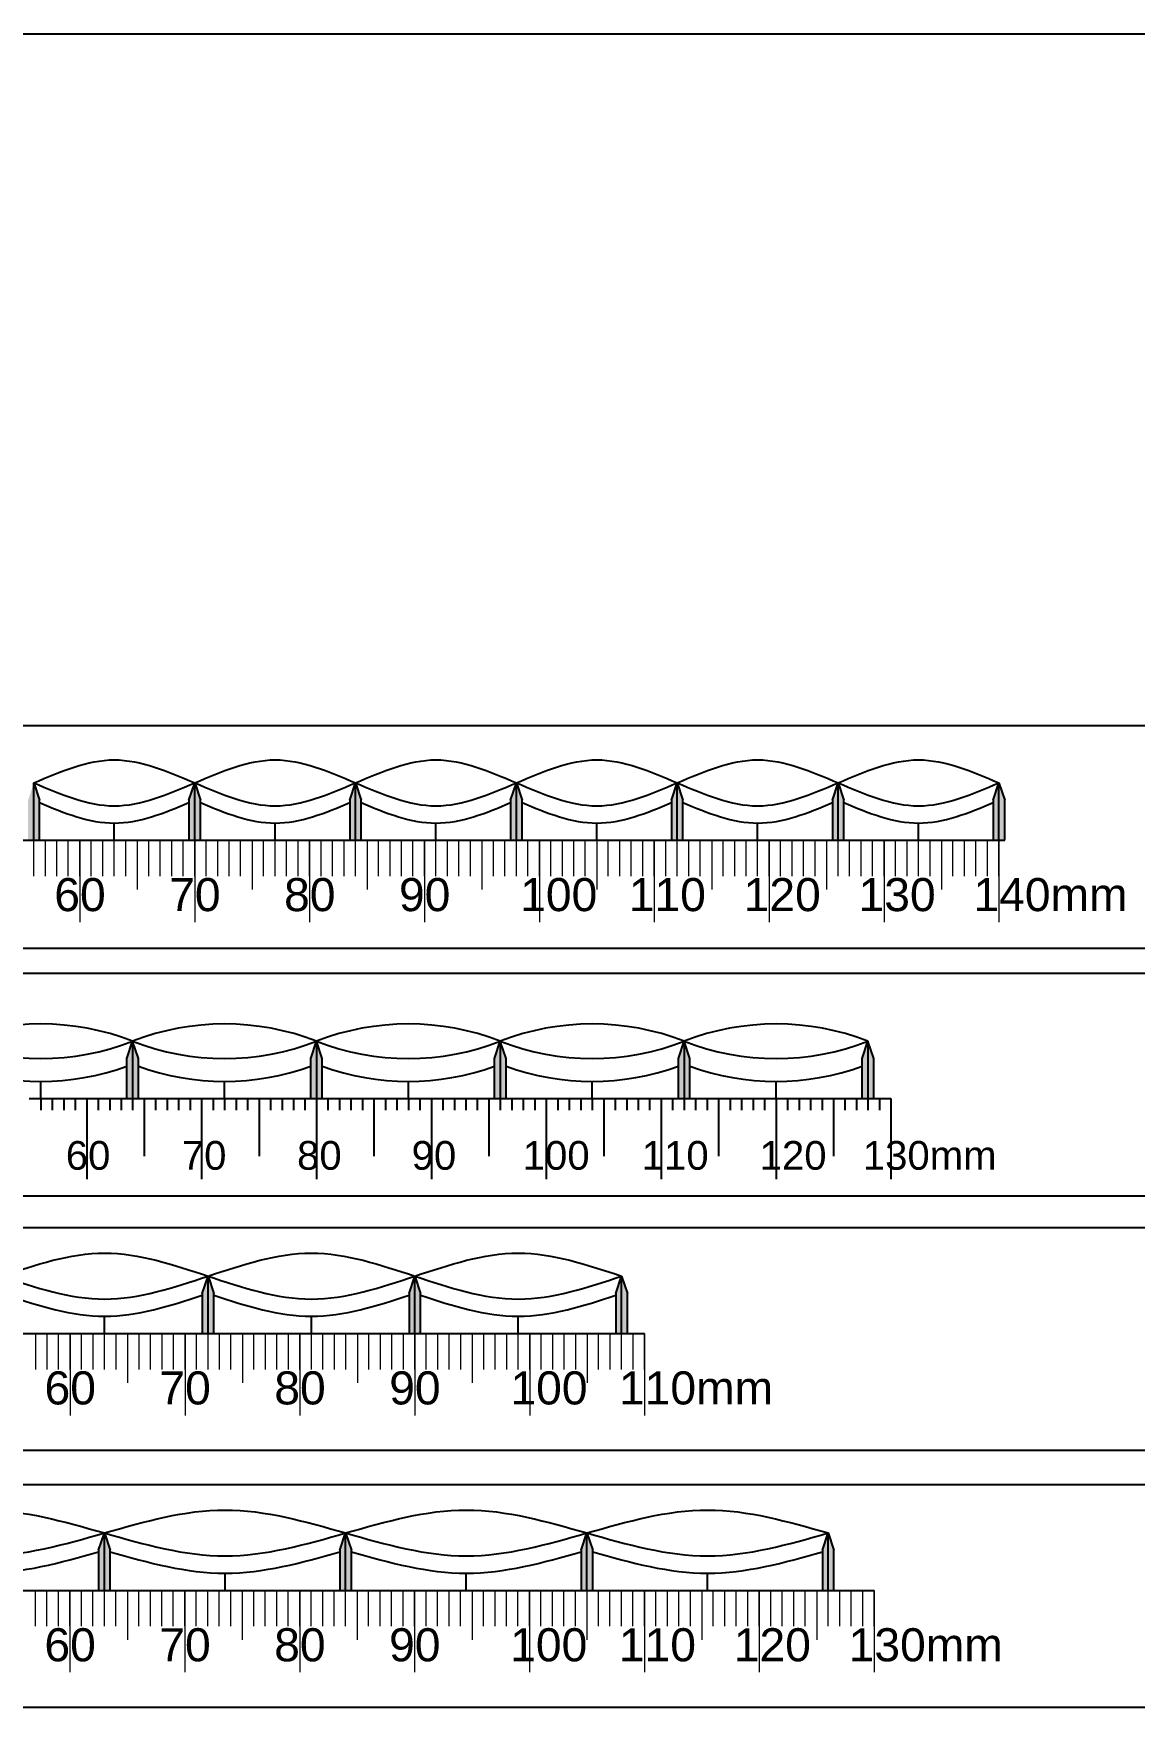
# Model space of a CAD drawing. Header units: millimetres. Extents: x 10828 to 12582, y 10200 to 11457.
# Drawn here: x 11526.4 to 11622.1, y 11309.3 to 11456.7 of the extents above; entities that cross this region are included whole.
import ezdxf

# ---------------------------------------------------------------- set-up
doc = ezdxf.new("R2010")
doc.units = ezdxf.units.MM
doc.linetypes.add('ACAD_ISO03W100', pattern=[30, 12, -18])
for name, color, linetype, lineweight in [('BTONG', 250, 'Continuous', 30), ('chigioixd', 1, 'ACAD_ISO03W100', 30), ('VATLIEU', 250, 'Continuous', 5)]:
    doc.layers.add(name, color=color, linetype=linetype, lineweight=lineweight)
doc.layers.add('GHICHU', color=7, linetype='Continuous')
doc.styles.get("Standard").update_dxf_attribs({"font": 'arial.ttf'})
doc.styles.add('VN-DIM', font='')
doc.styles.get('VN-DIM').set_extended_font_data('VNI-Helve')

# ---------------------------------------------------------------- blocks, each defined once
blk = doc.blocks.new('*U5')
h = blk.add_hatch(color=3)
h.dxf.hatch_style = 1
h.paths.add_polyline_path([(-15.75, 0.25), (-16.25, 1.75), (-16.25, -3.25), (-15.75, -3.25)])
h.paths.add_polyline_path([(-0.25, 1.75), (-0.75, 0.25), (-0.75, -3.25), (-0.25, -3.25)])
h.paths.add_polyline_path([(0.25, 0.25), (-0.25, 1.75), (-0.25, -3.25), (0.25, -3.25)])
h.paths.add_polyline_path([(15.75, 1.75), (15.25, 0.25), (15.25, -3.25), (15.75, -3.25)])
h.paths.add_polyline_path([(16.25, 0.25), (15.75, 1.75), (15.75, -3.25), (16.25, -3.25)])
for p, q in [((-0.75, 0.25), (-0.25, 1.75)), ((-0.25, 1.75), (-0.25, -3.25)), ((0.25, 0.25), (-0.25, 1.75)), ((15.25, 0.25), (15.75, 1.75)), ((15.75, 1.75), (15.75, -3.25)), ((16.25, 0.25), (15.75, 1.75)), ((-0.75, -3.25), (-0.75, 0.25)), ((0.25, -3.25), (0.25, 0.25)), ((15.25, -3.25), (15.25, 0.25)), ((16.25, -3.25), (16.25, 0.25))]:
    blk.add_line(p, q)
at = {"color": 1}
for p, q in [((-8.25, -3.25), (-8.25, -1.75)), ((7.75, -3.25), (7.75, -1.75))]:
    blk.add_line(p, q, dxfattribs=at)
at = {"color": 5}
for centre, start, end in [((-8.25, -18.83), 68.7607, 111.2393), ((7.75, 22.33), 248.7607, 291.2393), ((7.75, 22.33), 248.7607, 291.2393)]:
    blk.add_arc(centre, 22.08, start, end, dxfattribs=at)
at = {"color": 6}
for centre, start, end in [((7.75, -18.83), 68.7607, 111.2393), ((-8.25, 22.33), 248.7607, 291.2393), ((-8.25, 22.33), 248.7607, 291.2393)]:
    blk.add_arc(centre, 22.08, start, end, dxfattribs=at)
at = {"color": 1}
for centre in [(-8.25, 20.33), (7.75, 20.33)]:
    blk.add_arc(centre, 22.08, 250.1461, 289.8539, dxfattribs=at)
blk = doc.blocks.new('*U6')
at = {"color": 0, "linetype": 'ByBlock', "lineweight": -2, "transparency": 16777216}
for p in [(0, 0), (32, 0), (64, 0), (96, 0)]:
    blk.add_blockref('*U5', p, dxfattribs=at)

msp = doc.modelspace()

# ---------------------------------------------------------------- hatches: boundary and pattern name
h = msp.add_hatch(color=3)
h.dxf.hatch_style = 1
h.paths.add_polyline_path([(11470.85, 11389.99), (11470.35, 11391.49), (11470.35, 11386.49), (11470.85, 11386.49)])
h.paths.add_polyline_path([(11484.35, 11391.49), (11483.85, 11389.99), (11483.85, 11386.49), (11484.35, 11386.49)])
h.paths.add_polyline_path([(11484.85, 11389.99), (11484.35, 11391.49), (11484.35, 11386.49), (11484.85, 11386.49)])
h.paths.add_polyline_path([(11498.35, 11391.49), (11497.85, 11389.99), (11497.85, 11386.49), (11498.35, 11386.49)])
h.paths.add_polyline_path([(11498.85, 11389.99), (11498.35, 11391.49), (11498.35, 11386.49), (11498.85, 11386.49)])
h.paths.add_polyline_path([(11512.35, 11391.49), (11511.85, 11389.99), (11511.85, 11386.49), (11512.35, 11386.49)])
h.paths.add_polyline_path([(11512.85, 11389.99), (11512.35, 11391.49), (11512.35, 11386.49), (11512.85, 11386.49)])
h.paths.add_polyline_path([(11526.35, 11391.49), (11525.85, 11389.99), (11525.85, 11386.49), (11526.35, 11386.49)])
h.paths.add_polyline_path([(11526.85, 11389.99), (11526.35, 11391.49), (11526.35, 11386.49), (11526.85, 11386.49)])
h.paths.add_polyline_path([(11540.35, 11391.49), (11539.85, 11389.99), (11539.85, 11386.49), (11540.35, 11386.49)])
h.paths.add_polyline_path([(11540.85, 11389.99), (11540.35, 11391.49), (11540.35, 11386.49), (11540.85, 11386.49)])
h.paths.add_polyline_path([(11554.85, 11389.99), (11554.35, 11391.49), (11554.35, 11386.49), (11554.85, 11386.49)])
h.paths.add_polyline_path([(11554.35, 11391.49), (11553.85, 11389.99), (11553.85, 11386.49), (11554.35, 11386.49)])
h.paths.add_polyline_path([(11568.35, 11391.49), (11567.85, 11389.99), (11567.85, 11386.49), (11568.35, 11386.49)])
h.paths.add_polyline_path([(11568.85, 11389.99), (11568.35, 11391.49), (11568.35, 11386.49), (11568.85, 11386.49)])
h.paths.add_polyline_path([(11582.35, 11391.49), (11581.85, 11389.99), (11581.85, 11386.49), (11582.35, 11386.49)])
h.paths.add_polyline_path([(11582.85, 11389.99), (11582.35, 11391.49), (11582.35, 11386.49), (11582.85, 11386.49)])
h.paths.add_polyline_path([(11596.85, 11389.99), (11596.35, 11391.49), (11596.35, 11386.49), (11596.85, 11386.49)])
h.paths.add_polyline_path([(11596.35, 11391.49), (11595.85, 11389.99), (11595.85, 11386.49), (11596.35, 11386.49)])
h.paths.add_polyline_path([(11610.35, 11391.49), (11609.85, 11389.99), (11609.85, 11386.49), (11610.35, 11386.49)])
h.paths.add_polyline_path([(11610.85, 11389.99), (11610.35, 11391.49), (11610.35, 11386.49), (11610.85, 11386.49)])
h = msp.add_hatch(color=3)
h.dxf.hatch_style = 1
h.paths.add_polyline_path([(11542.01, 11347.05), (11541.51, 11348.55), (11541.51, 11343.55), (11542.01, 11343.55)])
h.paths.add_polyline_path([(11541.51, 11348.55), (11541.01, 11347.05), (11541.01, 11343.55), (11541.51, 11343.55)])
h.paths.add_polyline_path([(11523.51, 11348.55), (11523.01, 11347.05), (11523.01, 11343.55), (11523.51, 11343.55)])
h.paths.add_polyline_path([(11524.01, 11347.05), (11523.51, 11348.55), (11523.51, 11343.55), (11524.01, 11343.55)])
h.paths.add_polyline_path([(11506.01, 11347.05), (11505.51, 11348.55), (11505.51, 11343.55), (11506.01, 11343.55)])
h = msp.add_hatch(color=3)
h.dxf.hatch_style = 1
h.paths.add_polyline_path([(11578.01, 11347.05), (11577.51, 11348.55), (11577.51, 11343.55), (11578.01, 11343.55)])
h.paths.add_polyline_path([(11577.51, 11348.55), (11577.01, 11347.05), (11577.01, 11343.55), (11577.51, 11343.55)])
h.paths.add_polyline_path([(11559.51, 11348.55), (11559.01, 11347.05), (11559.01, 11343.55), (11559.51, 11343.55)])
h.paths.add_polyline_path([(11560.01, 11347.05), (11559.51, 11348.55), (11559.51, 11343.55), (11560.01, 11343.55)])
h.paths.add_polyline_path([(11542.01, 11347.05), (11541.51, 11348.55), (11541.51, 11343.55), (11542.01, 11343.55)])
h = msp.add_hatch(color=3)
h.dxf.hatch_style = 1
h.paths.add_polyline_path([(11511.99, 11324.69), (11511.49, 11326.19), (11511.49, 11321.19), (11511.99, 11321.19)])
h.paths.add_polyline_path([(11532.49, 11326.19), (11531.99, 11324.69), (11531.99, 11321.19), (11532.49, 11321.19)])
h.paths.add_polyline_path([(11532.99, 11324.69), (11532.49, 11326.19), (11532.49, 11321.19), (11532.99, 11321.19)])
h.paths.add_polyline_path([(11553.49, 11326.19), (11552.99, 11324.69), (11552.99, 11321.19), (11553.49, 11321.19)])
h.paths.add_polyline_path([(11553.99, 11324.69), (11553.49, 11326.19), (11553.49, 11321.19), (11553.99, 11321.19)])
h = msp.add_hatch(color=3)
h.dxf.hatch_style = 1
h.paths.add_polyline_path([(11553.99, 11324.69), (11553.49, 11326.19), (11553.49, 11321.19), (11553.99, 11321.19)])
h.paths.add_polyline_path([(11574.49, 11326.19), (11573.99, 11324.69), (11573.99, 11321.19), (11574.49, 11321.19)])
h.paths.add_polyline_path([(11574.99, 11324.69), (11574.49, 11326.19), (11574.49, 11321.19), (11574.99, 11321.19)])
h.paths.add_polyline_path([(11595.49, 11326.19), (11594.99, 11324.69), (11594.99, 11321.19), (11595.49, 11321.19)])
h.paths.add_polyline_path([(11595.99, 11324.69), (11595.49, 11326.19), (11595.49, 11321.19), (11595.99, 11321.19)])

# ---------------------------------------------------------------- linework, layer by layer
for p, q in [((11526.35, 11386.49), (11526.35, 11391.49)), ((11526.35, 11391.49), (11526.85, 11389.99)), ((11539.85, 11389.99), (11540.35, 11391.49)), ((11540.35, 11386.49), (11540.35, 11391.49)), ((11540.35, 11391.49), (11540.85, 11389.99)), ((11553.85, 11389.99), (11554.35, 11391.49)), ((11554.35, 11386.49), (11554.35, 11391.49)), ((11554.35, 11391.49), (11554.85, 11389.99)), ((11567.85, 11389.99), (11568.35, 11391.49)), ((11568.35, 11386.49), (11568.35, 11391.49)), ((11568.35, 11391.49), (11568.85, 11389.99)), ((11581.85, 11389.99), (11582.35, 11391.49)), ((11582.35, 11386.49), (11582.35, 11391.49)), ((11582.35, 11391.49), (11582.85, 11389.99)), ((11595.85, 11389.99), (11596.35, 11391.49)), ((11596.35, 11386.49), (11596.35, 11391.49)), ((11596.35, 11391.49), (11596.85, 11389.99)), ((11609.85, 11389.99), (11610.35, 11391.49)), ((11610.35, 11386.49), (11610.35, 11391.49)), ((11610.35, 11391.49), (11610.85, 11389.99)), ((11526.85, 11386.49), (11526.85, 11389.99)), ((11539.85, 11389.99), (11539.85, 11386.49)), ((11540.85, 11386.49), (11540.85, 11389.99)), ((11553.85, 11389.99), (11553.85, 11386.49)), ((11554.85, 11386.49), (11554.85, 11389.99)), ((11567.85, 11389.99), (11567.85, 11386.49)), ((11568.85, 11386.49), (11568.85, 11389.99)), ((11581.85, 11389.99), (11581.85, 11386.49)), ((11582.85, 11386.49), (11582.85, 11389.99)), ((11595.85, 11389.99), (11595.85, 11386.49)), ((11596.85, 11386.49), (11596.85, 11389.99)), ((11609.85, 11389.99), (11609.85, 11386.49)), ((11610.85, 11386.49), (11610.85, 11389.99)), ((11525.95, 11364), (11526.95, 11364)), ((11526.95, 11364), (11526.95, 11363)), ((11526.95, 11364), (11527.95, 11364)), ((11527.95, 11364), (11527.95, 11363)), ((11527.95, 11364), (11528.95, 11364)), ((11528.95, 11364), (11528.95, 11363)), ((11528.95, 11364), (11529.95, 11364)), ((11529.95, 11364), (11529.95, 11363)), ((11529.95, 11364), (11530.95, 11364)), ((11530.95, 11364), (11530.95, 11357)), ((11530.95, 11364), (11530.95, 11357)), ((11530.95, 11364), (11531.95, 11364)), ((11531.95, 11364), (11531.95, 11363)), ((11531.95, 11364), (11532.95, 11364)), ((11532.95, 11364), (11532.95, 11363)), ((11532.95, 11364), (11533.95, 11364)), ((11533.95, 11364), (11533.95, 11363)), ((11533.95, 11364), (11534.95, 11364)), ((11534.95, 11364), (11534.95, 11363)), ((11534.95, 11364), (11535.95, 11364)), ((11535.95, 11364), (11535.95, 11359)), ((11535.95, 11364), (11536.95, 11364)), ((11536.95, 11364), (11536.95, 11363)), ((11536.95, 11364), (11537.95, 11364)), ((11537.95, 11364), (11537.95, 11363)), ((11537.95, 11364), (11538.95, 11364)), ((11538.95, 11364), (11538.95, 11363)), ((11538.95, 11364), (11539.95, 11364)), ((11539.95, 11364), (11539.95, 11363)), ((11539.95, 11364), (11540.95, 11364)), ((11540.95, 11364), (11540.95, 11357)), ((11540.95, 11364), (11540.95, 11357)), ((11540.95, 11364), (11541.95, 11364)), ((11541.95, 11364), (11541.95, 11363)), ((11541.95, 11364), (11542.95, 11364)), ((11542.95, 11364), (11542.95, 11363)), ((11542.95, 11364), (11543.95, 11364)), ((11543.95, 11364), (11543.95, 11363)), ((11543.95, 11364), (11544.95, 11364)), ((11544.95, 11364), (11544.95, 11363)), ((11544.95, 11364), (11545.95, 11364)), ((11545.95, 11364), (11545.95, 11359)), ((11545.95, 11364), (11546.95, 11364)), ((11546.95, 11364), (11546.95, 11363)), ((11546.95, 11364), (11547.95, 11364)), ((11547.95, 11364), (11547.95, 11363)), ((11547.95, 11364), (11548.95, 11364)), ((11548.95, 11364), (11548.95, 11363)), ((11548.95, 11364), (11549.95, 11364)), ((11549.95, 11364), (11549.95, 11363)), ((11549.95, 11364), (11550.95, 11364)), ((11550.95, 11364), (11550.95, 11357)), ((11550.95, 11364), (11550.95, 11357)), ((11550.95, 11364), (11551.95, 11364)), ((11551.95, 11364), (11551.95, 11363)), ((11551.95, 11364), (11552.95, 11364)), ((11552.95, 11364), (11552.95, 11363)), ((11552.95, 11364), (11553.95, 11364)), ((11553.95, 11364), (11553.95, 11363)), ((11553.95, 11364), (11554.95, 11364)), ((11554.95, 11364), (11554.95, 11363)), ((11554.95, 11364), (11555.95, 11364)), ((11555.95, 11364), (11555.95, 11359)), ((11555.95, 11364), (11556.95, 11364)), ((11556.95, 11364), (11556.95, 11363)), ((11556.95, 11364), (11557.95, 11364)), ((11557.95, 11364), (11557.95, 11363)), ((11557.95, 11364), (11558.95, 11364)), ((11558.95, 11364), (11558.95, 11363)), ((11558.95, 11364), (11559.95, 11364)), ((11559.95, 11364), (11559.95, 11363)), ((11559.95, 11364), (11560.95, 11364)), ((11560.95, 11364), (11560.95, 11357)), ((11560.95, 11364), (11560.95, 11357)), ((11560.95, 11364), (11561.95, 11364)), ((11561.95, 11364), (11561.95, 11363)), ((11561.95, 11364), (11562.95, 11364)), ((11562.95, 11364), (11562.95, 11363)), ((11562.95, 11364), (11563.95, 11364)), ((11563.95, 11364), (11563.95, 11363)), ((11563.95, 11364), (11564.95, 11364)), ((11564.95, 11364), (11564.95, 11363)), ((11564.95, 11364), (11565.95, 11364)), ((11565.95, 11364), (11565.95, 11359)), ((11565.95, 11364), (11566.95, 11364)), ((11566.95, 11364), (11566.95, 11363)), ((11566.95, 11364), (11567.95, 11364)), ((11567.95, 11364), (11567.95, 11363)), ((11567.95, 11364), (11568.95, 11364)), ((11568.95, 11364), (11568.95, 11363)), ((11568.95, 11364), (11569.95, 11364)), ((11569.95, 11364), (11569.95, 11363)), ((11569.95, 11364), (11570.95, 11364)), ((11570.95, 11364), (11570.95, 11357)), ((11570.95, 11364), (11570.95, 11357)), ((11570.95, 11364), (11571.95, 11364)), ((11571.95, 11364), (11571.95, 11363)), ((11571.95, 11364), (11572.95, 11364)), ((11572.95, 11364), (11572.95, 11363)), ((11572.95, 11364), (11573.95, 11364)), ((11573.95, 11364), (11573.95, 11363)), ((11573.95, 11364), (11574.95, 11364)), ((11574.95, 11364), (11574.95, 11363)), ((11574.95, 11364), (11575.95, 11364)), ((11575.95, 11364), (11575.95, 11359)), ((11575.95, 11364), (11576.95, 11364)), ((11576.95, 11364), (11576.95, 11363)), ((11576.95, 11364), (11577.95, 11364)), ((11577.95, 11364), (11577.95, 11363)), ((11577.95, 11364), (11578.95, 11364)), ((11578.95, 11364), (11578.95, 11363)), ((11578.95, 11364), (11579.95, 11364)), ((11579.95, 11364), (11579.95, 11363)), ((11579.95, 11364), (11580.95, 11364)), ((11580.95, 11364), (11580.95, 11357)), ((11580.95, 11364), (11580.95, 11357)), ((11580.95, 11364), (11581.95, 11364)), ((11581.95, 11364), (11581.95, 11363)), ((11581.95, 11364), (11582.95, 11364)), ((11582.95, 11364), (11582.95, 11363)), ((11582.95, 11364), (11583.95, 11364)), ((11583.95, 11364), (11583.95, 11363)), ((11583.95, 11364), (11584.95, 11364)), ((11584.95, 11364), (11584.95, 11363)), ((11584.95, 11364), (11585.95, 11364)), ((11585.95, 11364), (11585.95, 11359)), ((11585.95, 11364), (11586.95, 11364)), ((11586.95, 11364), (11586.95, 11363)), ((11586.95, 11364), (11587.95, 11364)), ((11587.95, 11364), (11587.95, 11363)), ((11587.95, 11364), (11588.95, 11364)), ((11588.95, 11364), (11588.95, 11363)), ((11588.95, 11364), (11589.95, 11364)), ((11589.95, 11364), (11589.95, 11363)), ((11589.95, 11364), (11590.95, 11364)), ((11590.95, 11364), (11590.95, 11357)), ((11590.95, 11364), (11590.95, 11357)), ((11590.95, 11364), (11591.95, 11364)), ((11591.95, 11364), (11591.95, 11363)), ((11591.95, 11364), (11592.95, 11364)), ((11592.95, 11364), (11592.95, 11363)), ((11592.95, 11364), (11593.95, 11364)), ((11593.95, 11364), (11593.95, 11363)), ((11593.95, 11364), (11594.95, 11364)), ((11594.95, 11364), (11594.95, 11363)), ((11594.95, 11364), (11595.95, 11364)), ((11595.95, 11364), (11595.95, 11359)), ((11595.95, 11364), (11596.95, 11364)), ((11596.95, 11364), (11596.95, 11363)), ((11596.95, 11364), (11597.95, 11364)), ((11597.95, 11364), (11597.95, 11363)), ((11597.95, 11364), (11598.95, 11364)), ((11598.95, 11364), (11598.95, 11363)), ((11598.95, 11364), (11599.95, 11364)), ((11599.95, 11364), (11599.95, 11363)), ((11599.95, 11364), (11600.95, 11364)), ((11600.95, 11364), (11600.95, 11357)), ((11600.95, 11364), (11600.95, 11357)), ((11541.01, 11347.05), (11541.51, 11348.55)), ((11541.51, 11343.55), (11541.51, 11348.55)), ((11541.51, 11348.55), (11542.01, 11347.05)), ((11559.01, 11347.05), (11559.51, 11348.55)), ((11559.51, 11343.55), (11559.51, 11348.55)), ((11559.51, 11348.55), (11560.01, 11347.05)), ((11577.01, 11347.05), (11577.51, 11348.55)), ((11577.51, 11343.55), (11577.51, 11348.55)), ((11577.51, 11348.55), (11578.01, 11347.05)), ((11541.01, 11347.05), (11541.01, 11343.55)), ((11542.01, 11343.55), (11542.01, 11347.05)), ((11559.01, 11347.05), (11559.01, 11343.55)), ((11560.01, 11343.55), (11560.01, 11347.05)), ((11577.01, 11347.05), (11577.01, 11343.55)), ((11578.01, 11343.55), (11578.01, 11347.05)), ((11531.99, 11324.69), (11532.49, 11326.19)), ((11532.49, 11321.19), (11532.49, 11326.19)), ((11532.49, 11326.19), (11532.99, 11324.69)), ((11552.99, 11324.69), (11553.49, 11326.19)), ((11553.49, 11321.19), (11553.49, 11326.19)), ((11553.49, 11326.19), (11553.99, 11324.69)), ((11573.99, 11324.69), (11574.49, 11326.19)), ((11574.49, 11321.19), (11574.49, 11326.19)), ((11574.49, 11326.19), (11574.99, 11324.69)), ((11594.99, 11324.69), (11595.49, 11326.19)), ((11595.49, 11321.19), (11595.49, 11326.19)), ((11595.49, 11326.19), (11595.99, 11324.69)), ((11531.99, 11324.69), (11531.99, 11321.19)), ((11532.99, 11321.19), (11532.99, 11324.69)), ((11552.99, 11324.69), (11552.99, 11321.19)), ((11553.99, 11321.19), (11553.99, 11324.69)), ((11573.99, 11324.69), (11573.99, 11321.19)), ((11574.99, 11321.19), (11574.99, 11324.69)), ((11594.99, 11324.69), (11594.99, 11321.19)), ((11595.99, 11321.19), (11595.99, 11324.69))]:
    msp.add_line(p, q)
at = {"color": 1}
for p, q in [((11533.35, 11386.49), (11533.35, 11387.99)), ((11547.35, 11386.49), (11547.35, 11387.99)), ((11561.35, 11386.49), (11561.35, 11387.99)), ((11575.35, 11386.49), (11575.35, 11387.99)), ((11589.35, 11386.49), (11589.35, 11387.99)), ((11603.35, 11386.49), (11603.35, 11387.99)), ((11532.51, 11343.55), (11532.51, 11345.05)), ((11550.51, 11343.55), (11550.51, 11345.05)), ((11568.51, 11343.55), (11568.51, 11345.05)), ((11542.99, 11321.19), (11542.99, 11322.69)), ((11563.99, 11321.19), (11563.99, 11322.69)), ((11584.99, 11321.19), (11584.99, 11322.69))]:
    msp.add_line(p, q, dxfattribs=at)
at = {"color": 0}
for p, q in [((11470.35, 11386.49), (11610.85, 11386.49)), ((11469.51, 11343.55), (11579.51, 11343.55)), ((11469.49, 11321.19), (11599.49, 11321.19))]:
    msp.add_line(p, q, dxfattribs=at)
for points in [[(11299.99, 11456.69), (11719.99, 11456.69), (11719.99, 11159.69), (11299.99, 11159.69)], [(11410.38, 11396.48), (11629.98, 11396.48), (11629.98, 11377.07), (11410.38, 11377.07)], [(11410.38, 11374.91), (11629.98, 11374.91), (11629.98, 11355.5), (11410.38, 11355.5)], [(11410.38, 11352.79), (11629.98, 11352.79), (11629.98, 11333.38), (11410.38, 11333.38)], [(11410.38, 11330.41), (11629.98, 11330.41), (11629.98, 11311), (11410.38, 11311)]]:
    msp.add_lwpolyline(points, close=True)
at = {"color": 5}
for points in [[(11526.35, 11391.49), (11533.35, 11393.49), (11540.35, 11391.49)], [(11554.35, 11391.49), (11561.35, 11393.49), (11568.35, 11391.49)], [(11582.35, 11391.49), (11589.35, 11393.49), (11596.35, 11391.49)], [(11540.35, 11391.49), (11547.35, 11389.49), (11554.35, 11391.49)], [(11568.35, 11391.49), (11575.35, 11389.49), (11582.35, 11391.49)], [(11596.35, 11391.49), (11603.35, 11389.49), (11610.35, 11391.49)], [(11541.51, 11348.55), (11550.51, 11350.55), (11559.51, 11348.55)], [(11523.51, 11348.55), (11532.51, 11346.55), (11541.51, 11348.55)], [(11559.51, 11348.55), (11568.51, 11346.55), (11577.51, 11348.55)], [(11511.49, 11326.19), (11521.99, 11328.19), (11532.49, 11326.19)], [(11553.49, 11326.19), (11563.99, 11328.19), (11574.49, 11326.19)], [(11532.49, 11326.19), (11542.99, 11324.19), (11553.49, 11326.19)], [(11574.49, 11326.19), (11584.99, 11324.19), (11595.49, 11326.19)]]:
    msp.add_spline(points, degree=3, dxfattribs=at)
at = {"color": 6}
for points in [[(11540.35, 11391.49), (11547.35, 11393.49), (11554.35, 11391.49)], [(11568.35, 11391.49), (11575.35, 11393.49), (11582.35, 11391.49)], [(11596.35, 11391.49), (11603.35, 11393.49), (11610.35, 11391.49)], [(11526.35, 11391.49), (11533.35, 11389.49), (11540.35, 11391.49)], [(11554.35, 11391.49), (11561.35, 11389.49), (11568.35, 11391.49)], [(11582.35, 11391.49), (11589.35, 11389.49), (11596.35, 11391.49)], [(11523.51, 11348.55), (11532.51, 11350.55), (11541.51, 11348.55)], [(11559.51, 11348.55), (11568.51, 11350.55), (11577.51, 11348.55)], [(11541.51, 11348.55), (11550.51, 11346.55), (11559.51, 11348.55)], [(11532.49, 11326.19), (11542.99, 11328.19), (11553.49, 11326.19)], [(11574.49, 11326.19), (11584.99, 11328.19), (11595.49, 11326.19)], [(11511.49, 11326.19), (11521.99, 11324.19), (11532.49, 11326.19)], [(11553.49, 11326.19), (11563.99, 11324.19), (11574.49, 11326.19)]]:
    msp.add_spline(points, degree=3, dxfattribs=at)
at = {"color": 1}
for points in [[(11526.85, 11389.77), (11529.02, 11388.85), (11533.35, 11387.13), (11537.69, 11388.85), (11539.85, 11389.77)], [(11540.85, 11389.77), (11543.02, 11388.85), (11547.35, 11387.13), (11551.69, 11388.85), (11553.85, 11389.77)], [(11554.85, 11389.77), (11557.02, 11388.85), (11561.35, 11387.13), (11565.69, 11388.85), (11567.85, 11389.77)], [(11568.85, 11389.77), (11571.02, 11388.85), (11575.35, 11387.13), (11579.69, 11388.85), (11581.85, 11389.77)], [(11582.85, 11389.77), (11585.02, 11388.85), (11589.35, 11387.13), (11593.69, 11388.85), (11595.85, 11389.77)], [(11596.85, 11389.77), (11599.02, 11388.85), (11603.35, 11387.13), (11607.69, 11388.85), (11609.85, 11389.77)], [(11524.01, 11346.89), (11526.84, 11345.95), (11532.51, 11344.16), (11538.17, 11345.95), (11541.01, 11346.89)], [(11542.01, 11346.89), (11544.84, 11345.95), (11550.51, 11344.16), (11556.17, 11345.95), (11559.01, 11346.89)], [(11560.01, 11346.89), (11562.84, 11345.95), (11568.51, 11344.16), (11574.17, 11345.95), (11577.01, 11346.89)], [(11511.99, 11324.55), (11515.32, 11323.6), (11521.99, 11321.78), (11528.66, 11323.6), (11531.99, 11324.55)], [(11532.99, 11324.55), (11536.32, 11323.6), (11542.99, 11321.78), (11549.66, 11323.6), (11552.99, 11324.55)], [(11553.99, 11324.55), (11557.32, 11323.6), (11563.99, 11321.78), (11570.66, 11323.6), (11573.99, 11324.55)], [(11574.99, 11324.55), (11578.32, 11323.6), (11584.99, 11321.78), (11591.66, 11323.6), (11594.99, 11324.55)]]:
    msp.add_open_spline(points, degree=3, dxfattribs=at)
at = {"layer": 'BTONG', "color": 0, "linetype": 'ByBlock', "lineweight": 13, "ltscale": 0.13}
for p, q in [((11526.35, 11383.37), (11526.35, 11386.49)), ((11527.35, 11383.37), (11527.35, 11386.49)), ((11528.35, 11383.37), (11528.35, 11386.49)), ((11529.35, 11383.37), (11529.35, 11386.49)), ((11530.35, 11383.37), (11530.35, 11386.49)), ((11531.35, 11383.37), (11531.35, 11386.49)), ((11532.35, 11383.37), (11532.35, 11386.49)), ((11533.35, 11383.37), (11533.35, 11386.49)), ((11534.35, 11383.37), (11534.35, 11386.49)), ((11535.35, 11386.49), (11535.35, 11382.2)), ((11536.35, 11383.37), (11536.35, 11386.49)), ((11537.35, 11383.37), (11537.35, 11386.49)), ((11538.35, 11383.37), (11538.35, 11386.49)), ((11539.35, 11383.37), (11539.35, 11386.49)), ((11540.35, 11383.37), (11540.35, 11386.49)), ((11541.35, 11383.37), (11541.35, 11386.49)), ((11542.35, 11383.37), (11542.35, 11386.49)), ((11543.35, 11383.37), (11543.35, 11386.49)), ((11544.35, 11383.37), (11544.35, 11386.49)), ((11545.35, 11386.49), (11545.35, 11382.2)), ((11546.35, 11383.37), (11546.35, 11386.49)), ((11547.35, 11383.37), (11547.35, 11386.49)), ((11548.35, 11383.37), (11548.35, 11386.49)), ((11549.35, 11383.37), (11549.35, 11386.49)), ((11550.35, 11383.37), (11550.35, 11386.49)), ((11551.35, 11383.37), (11551.35, 11386.49)), ((11552.35, 11383.37), (11552.35, 11386.49)), ((11553.35, 11383.37), (11553.35, 11386.49)), ((11554.35, 11383.37), (11554.35, 11386.49)), ((11555.35, 11386.49), (11555.35, 11382.2)), ((11556.35, 11383.37), (11556.35, 11386.49)), ((11557.35, 11383.37), (11557.35, 11386.49)), ((11558.35, 11383.37), (11558.35, 11386.49)), ((11559.35, 11383.37), (11559.35, 11386.49)), ((11560.35, 11383.37), (11560.35, 11386.49)), ((11561.35, 11383.37), (11561.35, 11386.49)), ((11562.35, 11383.37), (11562.35, 11386.49)), ((11563.35, 11383.37), (11563.35, 11386.49)), ((11564.35, 11383.37), (11564.35, 11386.49)), ((11565.35, 11386.49), (11565.35, 11382.2)), ((11566.35, 11383.37), (11566.35, 11386.49)), ((11567.35, 11383.37), (11567.35, 11386.49)), ((11568.35, 11383.37), (11568.35, 11386.49)), ((11569.35, 11383.37), (11569.35, 11386.49)), ((11570.35, 11383.37), (11570.35, 11386.49)), ((11571.35, 11383.37), (11571.35, 11386.49)), ((11572.35, 11383.37), (11572.35, 11386.49)), ((11573.35, 11383.37), (11573.35, 11386.49)), ((11574.35, 11383.37), (11574.35, 11386.49)), ((11575.35, 11386.49), (11575.35, 11382.2)), ((11576.35, 11383.37), (11576.35, 11386.49)), ((11577.35, 11383.37), (11577.35, 11386.49)), ((11578.35, 11383.37), (11578.35, 11386.49)), ((11579.35, 11383.37), (11579.35, 11386.49)), ((11580.35, 11383.37), (11580.35, 11386.49)), ((11581.35, 11383.37), (11581.35, 11386.49)), ((11582.35, 11383.37), (11582.35, 11386.49)), ((11583.35, 11383.37), (11583.35, 11386.49)), ((11584.35, 11383.37), (11584.35, 11386.49)), ((11585.35, 11386.49), (11585.35, 11382.2)), ((11586.35, 11383.37), (11586.35, 11386.49)), ((11587.35, 11383.37), (11587.35, 11386.49)), ((11588.35, 11383.37), (11588.35, 11386.49)), ((11589.35, 11383.37), (11589.35, 11386.49)), ((11590.35, 11383.37), (11590.35, 11386.49)), ((11591.35, 11383.37), (11591.35, 11386.49)), ((11592.35, 11383.37), (11592.35, 11386.49)), ((11593.35, 11383.37), (11593.35, 11386.49)), ((11594.35, 11383.37), (11594.35, 11386.49)), ((11595.35, 11386.49), (11595.35, 11382.2)), ((11596.35, 11383.37), (11596.35, 11386.49)), ((11597.35, 11383.37), (11597.35, 11386.49)), ((11598.35, 11383.37), (11598.35, 11386.49)), ((11599.35, 11383.37), (11599.35, 11386.49)), ((11600.35, 11383.37), (11600.35, 11386.49)), ((11601.35, 11383.37), (11601.35, 11386.49)), ((11602.35, 11383.37), (11602.35, 11386.49)), ((11603.35, 11383.37), (11603.35, 11386.49)), ((11604.35, 11383.37), (11604.35, 11386.49)), ((11605.35, 11386.49), (11605.35, 11382.2)), ((11606.35, 11383.37), (11606.35, 11386.49)), ((11607.35, 11383.37), (11607.35, 11386.49)), ((11608.35, 11383.37), (11608.35, 11386.49)), ((11609.35, 11383.37), (11609.35, 11386.49)), ((11610.35, 11383.37), (11610.35, 11386.49)), ((11526.51, 11340.43), (11526.51, 11343.55)), ((11527.51, 11340.43), (11527.51, 11343.55)), ((11528.51, 11340.43), (11528.51, 11343.55)), ((11529.51, 11340.43), (11529.51, 11343.55)), ((11530.51, 11340.43), (11530.51, 11343.55)), ((11531.51, 11340.43), (11531.51, 11343.55)), ((11532.51, 11340.43), (11532.51, 11343.55)), ((11533.51, 11340.43), (11533.51, 11343.55)), ((11534.51, 11343.55), (11534.51, 11339.27)), ((11535.51, 11340.43), (11535.51, 11343.55)), ((11536.51, 11340.43), (11536.51, 11343.55)), ((11537.51, 11340.43), (11537.51, 11343.55)), ((11538.51, 11340.43), (11538.51, 11343.55)), ((11539.51, 11340.43), (11539.51, 11343.55)), ((11540.51, 11340.43), (11540.51, 11343.55)), ((11541.51, 11340.43), (11541.51, 11343.55)), ((11542.51, 11340.43), (11542.51, 11343.55)), ((11543.51, 11340.43), (11543.51, 11343.55)), ((11544.51, 11343.55), (11544.51, 11339.27)), ((11545.51, 11340.43), (11545.51, 11343.55)), ((11546.51, 11340.43), (11546.51, 11343.55)), ((11547.51, 11340.43), (11547.51, 11343.55)), ((11548.51, 11340.43), (11548.51, 11343.55)), ((11549.51, 11340.43), (11549.51, 11343.55)), ((11550.51, 11340.43), (11550.51, 11343.55)), ((11551.51, 11340.43), (11551.51, 11343.55)), ((11552.51, 11340.43), (11552.51, 11343.55)), ((11553.51, 11340.43), (11553.51, 11343.55)), ((11554.51, 11343.55), (11554.51, 11339.27)), ((11555.51, 11340.43), (11555.51, 11343.55)), ((11556.51, 11340.43), (11556.51, 11343.55)), ((11557.51, 11340.43), (11557.51, 11343.55)), ((11558.51, 11340.43), (11558.51, 11343.55)), ((11559.51, 11340.43), (11559.51, 11343.55)), ((11560.51, 11340.43), (11560.51, 11343.55)), ((11561.51, 11340.43), (11561.51, 11343.55)), ((11562.51, 11340.43), (11562.51, 11343.55)), ((11563.51, 11340.43), (11563.51, 11343.55)), ((11564.51, 11343.55), (11564.51, 11339.27)), ((11565.51, 11340.43), (11565.51, 11343.55)), ((11566.51, 11340.43), (11566.51, 11343.55)), ((11567.51, 11340.43), (11567.51, 11343.55)), ((11568.51, 11340.43), (11568.51, 11343.55)), ((11569.51, 11340.43), (11569.51, 11343.55)), ((11570.51, 11340.43), (11570.51, 11343.55)), ((11571.51, 11340.43), (11571.51, 11343.55)), ((11572.51, 11340.43), (11572.51, 11343.55)), ((11573.51, 11340.43), (11573.51, 11343.55)), ((11574.51, 11343.55), (11574.51, 11339.27)), ((11575.51, 11340.43), (11575.51, 11343.55)), ((11576.51, 11340.43), (11576.51, 11343.55)), ((11577.51, 11340.43), (11577.51, 11343.55)), ((11578.51, 11340.43), (11578.51, 11343.55)), ((11579.51, 11340.43), (11579.51, 11343.55)), ((11526.49, 11318.07), (11526.49, 11321.19)), ((11527.49, 11318.07), (11527.49, 11321.19)), ((11528.49, 11318.07), (11528.49, 11321.19)), ((11529.49, 11318.07), (11529.49, 11321.19)), ((11530.49, 11318.07), (11530.49, 11321.19)), ((11531.49, 11318.07), (11531.49, 11321.19)), ((11532.49, 11318.07), (11532.49, 11321.19)), ((11533.49, 11318.07), (11533.49, 11321.19)), ((11534.49, 11321.19), (11534.49, 11316.9)), ((11535.49, 11318.07), (11535.49, 11321.19)), ((11536.49, 11318.07), (11536.49, 11321.19)), ((11537.49, 11318.07), (11537.49, 11321.19)), ((11538.49, 11318.07), (11538.49, 11321.19)), ((11539.49, 11318.07), (11539.49, 11321.19)), ((11540.49, 11318.07), (11540.49, 11321.19)), ((11541.49, 11318.07), (11541.49, 11321.19)), ((11542.49, 11318.07), (11542.49, 11321.19)), ((11543.49, 11318.07), (11543.49, 11321.19)), ((11544.49, 11321.19), (11544.49, 11316.9)), ((11545.49, 11318.07), (11545.49, 11321.19)), ((11546.49, 11318.07), (11546.49, 11321.19)), ((11547.49, 11318.07), (11547.49, 11321.19)), ((11548.49, 11318.07), (11548.49, 11321.19)), ((11549.49, 11318.07), (11549.49, 11321.19)), ((11550.49, 11318.07), (11550.49, 11321.19)), ((11551.49, 11318.07), (11551.49, 11321.19)), ((11552.49, 11318.07), (11552.49, 11321.19)), ((11553.49, 11318.07), (11553.49, 11321.19)), ((11554.49, 11321.19), (11554.49, 11316.9)), ((11555.49, 11318.07), (11555.49, 11321.19)), ((11556.49, 11318.07), (11556.49, 11321.19)), ((11557.49, 11318.07), (11557.49, 11321.19)), ((11558.49, 11318.07), (11558.49, 11321.19)), ((11559.49, 11318.07), (11559.49, 11321.19)), ((11560.49, 11318.07), (11560.49, 11321.19)), ((11561.49, 11318.07), (11561.49, 11321.19)), ((11562.49, 11318.07), (11562.49, 11321.19)), ((11563.49, 11318.07), (11563.49, 11321.19)), ((11564.49, 11321.19), (11564.49, 11316.9)), ((11565.49, 11318.07), (11565.49, 11321.19)), ((11566.49, 11318.07), (11566.49, 11321.19)), ((11567.49, 11318.07), (11567.49, 11321.19)), ((11568.49, 11318.07), (11568.49, 11321.19)), ((11569.49, 11318.07), (11569.49, 11321.19)), ((11570.49, 11318.07), (11570.49, 11321.19)), ((11571.49, 11318.07), (11571.49, 11321.19)), ((11572.49, 11318.07), (11572.49, 11321.19)), ((11573.49, 11318.07), (11573.49, 11321.19)), ((11574.49, 11321.19), (11574.49, 11316.9)), ((11575.49, 11318.07), (11575.49, 11321.19)), ((11576.49, 11318.07), (11576.49, 11321.19)), ((11577.49, 11318.07), (11577.49, 11321.19)), ((11578.49, 11318.07), (11578.49, 11321.19)), ((11579.49, 11318.07), (11579.49, 11321.19)), ((11580.49, 11318.07), (11580.49, 11321.19)), ((11581.49, 11318.07), (11581.49, 11321.19)), ((11582.49, 11318.07), (11582.49, 11321.19)), ((11583.49, 11318.07), (11583.49, 11321.19)), ((11584.49, 11321.19), (11584.49, 11316.9)), ((11585.49, 11318.07), (11585.49, 11321.19)), ((11586.49, 11318.07), (11586.49, 11321.19)), ((11587.49, 11318.07), (11587.49, 11321.19)), ((11588.49, 11318.07), (11588.49, 11321.19)), ((11589.49, 11318.07), (11589.49, 11321.19)), ((11590.49, 11318.07), (11590.49, 11321.19)), ((11591.49, 11318.07), (11591.49, 11321.19)), ((11592.49, 11318.07), (11592.49, 11321.19)), ((11593.49, 11318.07), (11593.49, 11321.19)), ((11594.49, 11321.19), (11594.49, 11316.9)), ((11595.49, 11318.07), (11595.49, 11321.19)), ((11596.49, 11318.07), (11596.49, 11321.19)), ((11597.49, 11318.07), (11597.49, 11321.19)), ((11598.49, 11318.07), (11598.49, 11321.19)), ((11599.49, 11318.07), (11599.49, 11321.19))]:
    msp.add_line(p, q, dxfattribs=at)
at = {"layer": 'VATLIEU', "color": 4, "linetype": 'ByBlock', "lineweight": 13, "ltscale": 0.13}
for p, q in [((11530.35, 11386.49), (11530.35, 11379.37)), ((11540.35, 11386.49), (11540.35, 11379.37)), ((11550.35, 11386.49), (11550.35, 11379.37)), ((11560.35, 11386.49), (11560.35, 11379.37)), ((11570.35, 11386.49), (11570.35, 11379.37)), ((11580.35, 11386.49), (11580.35, 11379.37)), ((11590.35, 11386.49), (11590.35, 11379.37)), ((11600.35, 11386.49), (11600.35, 11379.37)), ((11610.35, 11386.49), (11610.35, 11379.37)), ((11529.51, 11343.55), (11529.51, 11336.43)), ((11539.51, 11343.55), (11539.51, 11336.43)), ((11549.51, 11343.55), (11549.51, 11336.43)), ((11559.51, 11343.55), (11559.51, 11336.43)), ((11569.51, 11343.55), (11569.51, 11336.43)), ((11579.51, 11343.55), (11579.51, 11336.43)), ((11529.49, 11321.19), (11529.49, 11314.07)), ((11539.49, 11321.19), (11539.49, 11314.07)), ((11549.49, 11321.19), (11549.49, 11314.07)), ((11559.49, 11321.19), (11559.49, 11314.07)), ((11569.49, 11321.19), (11569.49, 11314.07)), ((11579.49, 11321.19), (11579.49, 11314.07)), ((11589.49, 11321.19), (11589.49, 11314.07)), ((11599.49, 11321.19), (11599.49, 11314.07))]:
    msp.add_line(p, q, dxfattribs=at)

# ---------------------------------------------------------------- block references
msp.add_blockref('*U6', (11487.2, 11367.25))

# ---------------------------------------------------------------- texts
at = {"char_height": 2.5, "attachment_point": 1}
for s, insert in [('60', (11529.13, 11360.31)), ('70', (11539.23, 11360.31)), ('80', (11549.26, 11360.31)), ('90', (11559.23, 11360.31)), ('100', (11568.9, 11360.31)), ('110', (11579.26, 11360.31)), ('120', (11589.52, 11360.31)), ('130mm', (11598.5, 11360.31))]:
    msp.add_mtext_dynamic_manual_height_columns(s, width=2.3531, gutter_width=12.5, heights=[0], dxfattribs=dict(at, insert=insert))
at = {"layer": 'chigioixd', "color": 0, "style": 'VN-DIM'}
for p in [(11567.83, 11337.38), (11567.81, 11315.02)]:
    msp.add_text('100', height=2.88, dxfattribs=at).set_placement(p)
at = {"layer": 'chigioixd', "color": 0, "linetype": 'ByBlock', "lineweight": -2, "ltscale": 0.13, "insert": (11568.68, 11383.2), "char_height": 2.88, "attachment_point": 1, "style": 'VN-DIM'}
msp.add_mtext('100', dxfattribs=at)
at = {"layer": 'GHICHU', "color": 0, "style": 'VN-DIM'}
for s, p in [('60', (11527.28, 11337.38)), ('70', (11537.28, 11337.38)), ('80', (11547.28, 11337.38)), ('90', (11557.28, 11337.38)), ('110mm', (11577.28, 11337.38)), ('60', (11527.27, 11315.02)), ('70', (11537.27, 11315.02)), ('80', (11547.27, 11315.02)), ('90', (11557.27, 11315.02)), ('110', (11577.27, 11315.02)), ('120', (11587.27, 11315.02)), ('130mm', (11597.27, 11315.02))]:
    msp.add_text(s, height=2.88, dxfattribs=at).set_placement(p)
at = {"layer": 'GHICHU', "lineweight": -2, "char_height": 2.88, "attachment_point": 1, "style": 'VN-DIM'}
for s, insert in [('60', (11528.13, 11383.2)), ('70', (11538.13, 11383.2)), ('80', (11548.13, 11383.2)), ('90', (11558.13, 11383.2)), ('110', (11578.13, 11383.2)), ('120', (11588.13, 11383.2)), ('130', (11598.13, 11383.2)), ('140mm', (11608.13, 11383.2))]:
    msp.add_mtext(s, dxfattribs=dict(at, insert=insert))

doc.saveas('drawing.dxf')
